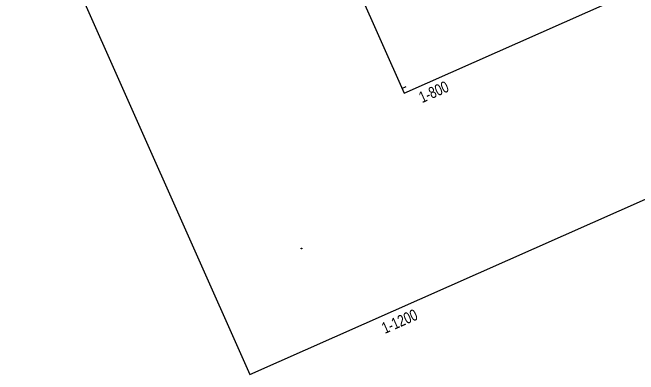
# Model space of a CAD drawing. Header units: inches. Extents: x -78213 to 209803, y -34177 to 209932.
# Drawn here: x -78213 to 91234, y -34177 to 63980 of the extents above; entities that cross this region are included whole.
import ezdxf

# ---------------------------------------------------------------- set-up
doc = ezdxf.new("R2010")
doc.units = ezdxf.units.IN
doc.header["$LTSCALE"] = 1200
doc.header["$MEASUREMENT"] = 0
doc.layers.add('a-vport', color=7, linetype='Continuous', plot=False)
doc.layers.add('NoPlot', color=193, linetype='Continuous', plot=False)
doc.styles.add('SWISS_LIGHT', font='swissl.ttf', dxfattribs={"width": 0.75})

# ---------------------------------------------------------------- blocks, each defined once
blk = doc.blocks.new('sheet_1117')
blk.add_lwpolyline([(0, 0), (17, 0), (17, 11), (0, 11)], close=True)
blk = doc.blocks.new('161004_UP_NewDiscover_RG$0$$0$origin')
for q in [(0, 120), (120, 0)]:
    blk.add_line((0, 0), q)
blk.add_circle((0, 0), 120)

msp = doc.modelspace()

# ---------------------------------------------------------------- linework, layer by layer
at = {"layer": 'NoPlot'}
msp.add_line((27209, 43411), (28306, 43898), dxfattribs=at)

# ---------------------------------------------------------------- block references
msp.add_blockref('161004_UP_NewDiscover_RG$0$$0$origin', (0, 0))
msp.add_blockref('161004_UP_NewDiscover_RG$0$$0$origin', (0, 0))
at = {"layer": 'a-vport', "rotation": 23.94013698842527}
for p, xscale, yscale, zscale in [((-13937, -34177, 2059), 14400, 14400, 14400), ((27783, 42116, 2059), 9600, 9600, 9600), ((27783, 42116, 4119), 9600, 9600, 9600)]:
    msp.add_blockref('sheet_1117', p, dxfattribs=dict(at, xscale=xscale, yscale=yscale, zscale=zscale))

# ---------------------------------------------------------------- texts
at = {"layer": 'a-vport', "style": 'SWISS_LIGHT', "width": 0.75}
for s, p in [('1-800', (32659, 39376)), ('1-1200', (22588, -23200))]:
    msp.add_text(s, height=3078.7, rotation=23.94014, dxfattribs=at).set_placement(p)

doc.saveas('drawing.dxf')
